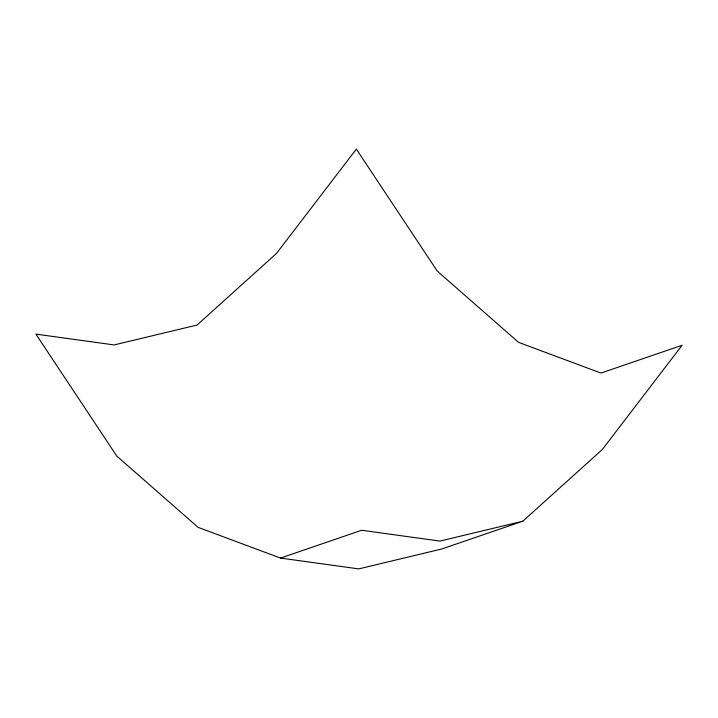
<?xml version="1.0" encoding="UTF-8"?>
<svg xmlns="http://www.w3.org/2000/svg" width="718" height="718" viewBox="0 0 718 718"><rect width="100%" height="100%" fill="white"/><g stroke="black" fill="none" stroke-linecap="round" stroke-linejoin="round"><path stroke-width="1.08" d="M522.839 521.196L602.294 449.531L682.1 345.259L600.957 373.064L518.575 342.369L437.253 271.09L356.343 149.102L276.547 253.373L197.082 325.039L114.135 344.936L35.9 334.112L116.81 456.101L198.132 527.38L280.514 558.074L358.749 568.898L441.696 549.001L522.839 521.196L439.883 541.085L361.657 530.261L280.514 558.074"/></g></svg>
